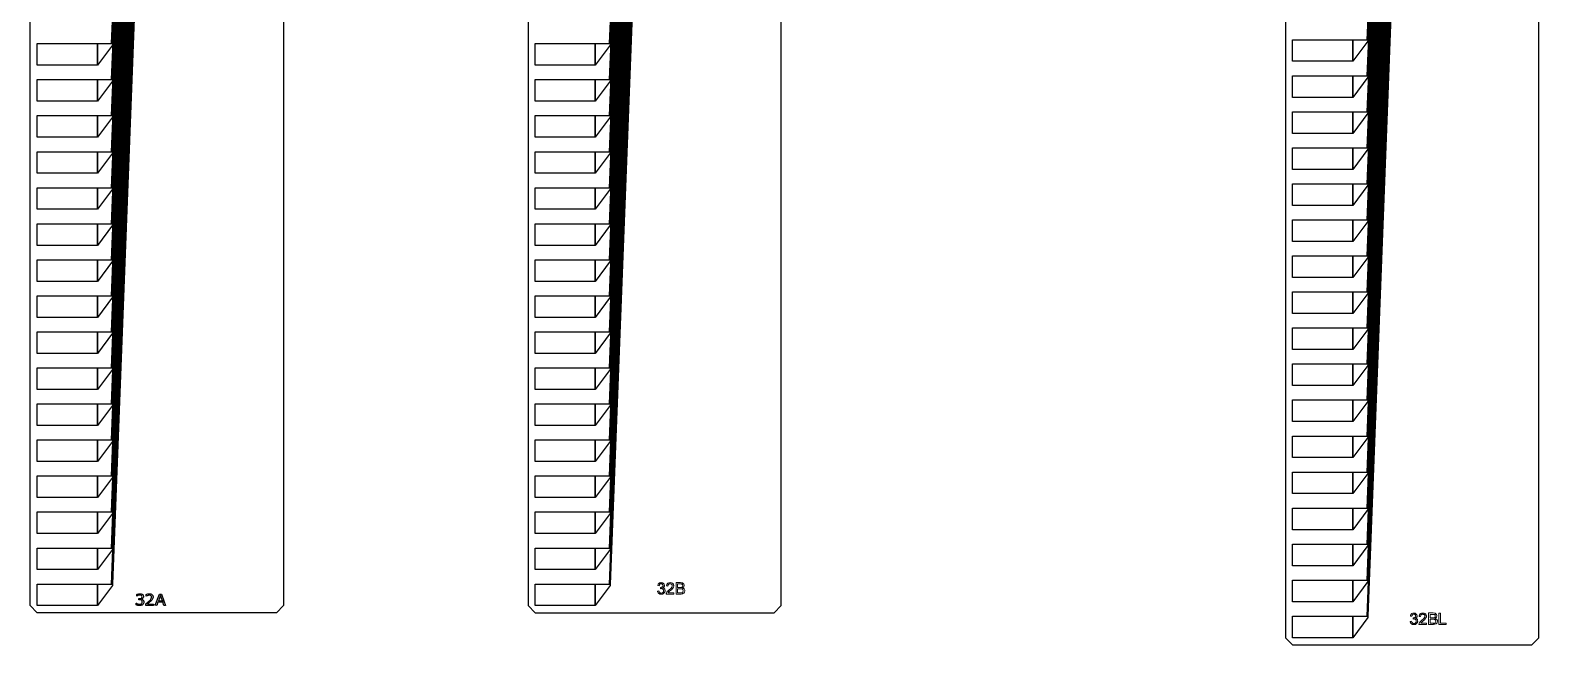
# Model space of a CAD drawing. Header units: inches. Extents: x 106592 to 209533, y 57057 to 74911.
# Drawn here: x 106592 to 110843, y 57127 to 58860 of the extents above; entities that cross this region are included whole.
import ezdxf

# ---------------------------------------------------------------- set-up
doc = ezdxf.new("R2010")
doc.units = ezdxf.units.IN
doc.header["$MEASUREMENT"] = 0
for name, color, linetype in [('metal', 221, 'Continuous'), ('nitride window', 40, 'Continuous'), ('profile', 140, 'Continuous')]:
    doc.layers.add(name, color=color, linetype=linetype)

msp = doc.modelspace()

# ---------------------------------------------------------------- linework, layer by layer
at = {"layer": 'metal'}
for points in [[(106914.7, 60537.8), (106916.3, 60537.8), (106824, 58314.4), (106821.9, 58314.4)], [(106824, 58416), (106821.9, 58416), (106911.5, 60537.8), (106913.1, 60537.8)], [(106908.3, 60537.8), (106909.9, 60537.8), (106824, 58517.6), (106821.9, 58517.6)], [(106824, 58619.3), (106821.9, 58619.3), (106905.1, 60537.8), (106906.7, 60537.8)], [(106824, 58720.9), (106821.9, 58720.9), (106901.9, 60537.8), (106903.5, 60537.8)], [(106898.7, 60537.8), (106900.3, 60537.8), (106824, 58822.5), (106821.9, 58822.5)], [(106917.9, 60537.8), (106919.5, 60537.8), (106824, 58212.8), (106821.9, 58212.8)], [(106921.1, 60537.8), (106922.7, 60537.8), (106824, 58111.2), (106821.9, 58111.2)], [(106946.7, 60537.8), (106948.3, 60537.8), (106824, 57298.4), (106821.9, 57298.4)], [(106943.5, 60537.8), (106945.1, 60537.8), (106824, 57400), (106821.9, 57400)], [(106924.3, 60537.8), (106925.9, 60537.8), (106824, 58009.6), (106821.9, 58009.6)], [(106824, 57908), (106821.9, 57908), (106927.5, 60537.8), (106929.1, 60537.8)], [(106824, 57806.4), (106821.9, 57806.4), (106930.7, 60537.8), (106932.3, 60537.8)], [(106933.9, 60537.8), (106935.5, 60537.8), (106824, 57704.8), (106821.9, 57704.8)], [(106824, 57603.2), (106821.9, 57603.2), (106937.1, 60537.8), (106938.7, 60537.8)], [(106940.3, 60537.8), (106941.9, 60537.8), (106824, 57501.6), (106821.9, 57501.6)], [(108317.3, 60537.8), (108318.9, 60537.8), (108226.5, 58314.4), (108224.4, 58314.4)], [(108226.5, 58416), (108224.4, 58416), (108314.1, 60537.8), (108315.7, 60537.8)], [(108310.9, 60537.8), (108312.5, 60537.8), (108226.5, 58517.6), (108224.4, 58517.6)], [(108226.5, 58619.3), (108224.4, 58619.3), (108307.7, 60537.8), (108309.3, 60537.8)], [(108226.5, 58720.9), (108224.4, 58720.9), (108304.5, 60537.8), (108306.1, 60537.8)], [(108301.3, 60537.8), (108302.9, 60537.8), (108226.5, 58822.5), (108224.4, 58822.5)], [(108320.5, 60537.8), (108322.1, 60537.8), (108226.5, 58212.8), (108224.4, 58212.8)], [(108323.7, 60537.8), (108325.3, 60537.8), (108226.5, 58111.2), (108224.4, 58111.2)], [(108349.3, 60537.8), (108350.9, 60537.8), (108226.5, 57298.4), (108224.4, 57298.4)], [(108346.1, 60537.8), (108347.7, 60537.8), (108226.5, 57400), (108224.4, 57400)], [(108326.9, 60537.8), (108328.5, 60537.8), (108226.5, 58009.6), (108224.4, 58009.6)], [(108226.5, 57908), (108224.4, 57908), (108330.1, 60537.8), (108331.7, 60537.8)], [(108226.5, 57806.4), (108224.4, 57806.4), (108333.3, 60537.8), (108334.9, 60537.8)], [(108336.5, 60537.8), (108338.1, 60537.8), (108226.5, 57704.8), (108224.4, 57704.8)], [(108226.5, 57603.2), (108224.4, 57603.2), (108339.7, 60537.8), (108341.3, 60537.8)], [(108342.9, 60537.8), (108344.5, 60537.8), (108226.5, 57501.6), (108224.4, 57501.6)], [(110451.4, 60447.2), (110453, 60447.2), (110360.6, 58223.9), (110358.5, 58223.9)], [(110360.6, 58325.5), (110358.5, 58325.5), (110448.2, 60447.2), (110449.8, 60447.2)], [(110445, 60447.2), (110446.6, 60447.2), (110360.6, 58427.1), (110358.5, 58427.1)], [(110360.6, 58528.7), (110358.5, 58528.7), (110441.8, 60447.2), (110443.4, 60447.2)], [(110360.6, 58630.3), (110358.5, 58630.3), (110438.6, 60447.2), (110440.2, 60447.2)], [(110435.4, 60447.2), (110437, 60447.2), (110360.6, 58731.9), (110358.5, 58731.9)], [(110454.6, 60447.2), (110456.2, 60447.2), (110360.6, 58122.2), (110358.5, 58122.2)], [(110457.8, 60447.2), (110459.4, 60447.2), (110360.6, 58020.6), (110358.5, 58020.6)], [(110483.4, 60447.2), (110485, 60447.2), (110360.6, 57207.8), (110358.5, 57207.8)], [(110480.2, 60447.2), (110481.8, 60447.2), (110360.6, 57309.4), (110358.5, 57309.4)], [(110461, 60447.2), (110462.6, 60447.2), (110360.6, 57919), (110358.5, 57919)], [(110360.6, 57817.4), (110358.5, 57817.4), (110464.2, 60447.2), (110465.8, 60447.2)], [(110360.6, 57715.8), (110358.5, 57715.8), (110467.4, 60447.2), (110469, 60447.2)], [(110470.6, 60447.2), (110472.2, 60447.2), (110360.6, 57614.2), (110358.5, 57614.2)], [(110360.6, 57512.6), (110358.5, 57512.6), (110473.8, 60447.2), (110475.4, 60447.2)], [(110477, 60447.2), (110478.6, 60447.2), (110360.6, 57411), (110358.5, 57411)], [(110432.2, 60447.2), (110433.8, 60447.2), (110360.6, 58833.5), (110358.5, 58833.5)], [(110148.9, 58833.5), (110318.3, 58833.5), (110318.3, 58772.5), (110148.9, 58772.5)], [(110318.3, 58772.5), (110318.3, 58833.5), (110360.6, 58833.5), (110360.6, 58829.2), (110318.3, 58772.5)], [(106612.3, 58822.5), (106781.7, 58822.5), (106781.7, 58761.5), (106612.3, 58761.5)], [(106781.7, 58761.5), (106781.7, 58822.5), (106824, 58822.5), (106824, 58818.2), (106781.7, 58761.5)], [(108014.9, 58822.5), (108184.2, 58822.5), (108184.2, 58761.5), (108014.9, 58761.5)], [(108184.2, 58761.5), (108184.2, 58822.5), (108226.5, 58822.5), (108226.5, 58818.2), (108184.2, 58761.5)], [(106612.3, 58720.9), (106781.7, 58720.9), (106781.7, 58659.9), (106612.3, 58659.9)], [(106781.7, 58659.9), (106781.7, 58720.9), (106824, 58720.9), (106824, 58716.6), (106781.7, 58659.9)], [(108014.9, 58720.9), (108184.2, 58720.9), (108184.2, 58659.9), (108014.9, 58659.9)], [(108184.2, 58659.9), (108184.2, 58720.9), (108226.5, 58720.9), (108226.5, 58716.6), (108184.2, 58659.9)], [(110148.9, 58731.9), (110318.3, 58731.9), (110318.3, 58670.9), (110148.9, 58670.9)], [(110318.3, 58670.9), (110318.3, 58731.9), (110360.6, 58731.9), (110360.6, 58727.6), (110318.3, 58670.9)], [(106612.3, 58619.3), (106781.7, 58619.3), (106781.7, 58558.3), (106612.3, 58558.3)], [(106781.7, 58558.3), (106781.7, 58619.3), (106824, 58619.3), (106824, 58615), (106781.7, 58558.3)], [(108014.9, 58619.3), (108184.2, 58619.3), (108184.2, 58558.3), (108014.9, 58558.3)], [(108184.2, 58558.3), (108184.2, 58619.3), (108226.5, 58619.3), (108226.5, 58615), (108184.2, 58558.3)], [(110148.9, 58630.3), (110318.3, 58630.3), (110318.3, 58569.3), (110148.9, 58569.3)], [(110318.3, 58569.3), (110318.3, 58630.3), (110360.6, 58630.3), (110360.6, 58626), (110318.3, 58569.3)], [(110148.9, 58528.7), (110318.3, 58528.7), (110318.3, 58467.7), (110148.9, 58467.7)], [(110318.3, 58467.7), (110318.3, 58528.7), (110360.6, 58528.7), (110360.6, 58524.4), (110318.3, 58467.7)], [(106612.3, 58517.6), (106781.7, 58517.6), (106781.7, 58456.7), (106612.3, 58456.7)], [(106781.7, 58456.7), (106781.7, 58517.6), (106824, 58517.6), (106824, 58513.4), (106781.7, 58456.7)], [(108014.9, 58517.6), (108184.2, 58517.6), (108184.2, 58456.7), (108014.9, 58456.7)], [(108184.2, 58456.7), (108184.2, 58517.6), (108226.5, 58517.6), (108226.5, 58513.4), (108184.2, 58456.7)], [(106612.3, 58416), (106781.7, 58416), (106781.7, 58355.1), (106612.3, 58355.1)], [(106781.7, 58355.1), (106781.7, 58416), (106824, 58416), (106824, 58411.8), (106781.7, 58355.1)], [(108014.9, 58416), (108184.2, 58416), (108184.2, 58355.1), (108014.9, 58355.1)], [(108184.2, 58355.1), (108184.2, 58416), (108226.5, 58416), (108226.5, 58411.8), (108184.2, 58355.1)], [(110148.9, 58427.1), (110318.3, 58427.1), (110318.3, 58366.1), (110148.9, 58366.1)], [(110318.3, 58366.1), (110318.3, 58427.1), (110360.6, 58427.1), (110360.6, 58422.8), (110318.3, 58366.1)], [(106612.3, 58314.4), (106781.7, 58314.4), (106781.7, 58253.5), (106612.3, 58253.5)], [(106781.7, 58253.5), (106781.7, 58314.4), (106824, 58314.4), (106824, 58310.2), (106781.7, 58253.5)], [(108014.9, 58314.4), (108184.2, 58314.4), (108184.2, 58253.5), (108014.9, 58253.5)], [(108184.2, 58253.5), (108184.2, 58314.4), (108226.5, 58314.4), (108226.5, 58310.2), (108184.2, 58253.5)], [(110148.9, 58325.5), (110318.3, 58325.5), (110318.3, 58264.5), (110148.9, 58264.5)], [(110318.3, 58264.5), (110318.3, 58325.5), (110360.6, 58325.5), (110360.6, 58321.2), (110318.3, 58264.5)], [(106612.3, 58212.8), (106781.7, 58212.8), (106781.7, 58151.9), (106612.3, 58151.9)], [(106781.7, 58151.9), (106781.7, 58212.8), (106824, 58212.8), (106824, 58208.6), (106781.7, 58151.9)], [(108014.9, 58212.8), (108184.2, 58212.8), (108184.2, 58151.9), (108014.9, 58151.9)], [(108184.2, 58151.9), (108184.2, 58212.8), (108226.5, 58212.8), (108226.5, 58208.6), (108184.2, 58151.9)], [(110148.9, 58223.9), (110318.3, 58223.9), (110318.3, 58162.9), (110148.9, 58162.9)], [(110318.3, 58162.9), (110318.3, 58223.9), (110360.6, 58223.9), (110360.6, 58219.6), (110318.3, 58162.9)], [(106612.3, 58111.2), (106781.7, 58111.2), (106781.7, 58050.3), (106612.3, 58050.3)], [(106781.7, 58050.3), (106781.7, 58111.2), (106824, 58111.2), (106824, 58107), (106781.7, 58050.3)], [(108014.9, 58111.2), (108184.2, 58111.2), (108184.2, 58050.3), (108014.9, 58050.3)], [(108184.2, 58050.3), (108184.2, 58111.2), (108226.5, 58111.2), (108226.5, 58107), (108184.2, 58050.3)], [(110148.9, 58122.2), (110318.3, 58122.2), (110318.3, 58061.3), (110148.9, 58061.3)], [(110318.3, 58061.3), (110318.3, 58122.2), (110360.6, 58122.2), (110360.6, 58118), (110318.3, 58061.3)], [(110148.9, 58020.6), (110318.3, 58020.6), (110318.3, 57959.7), (110148.9, 57959.7)], [(110318.3, 57959.7), (110318.3, 58020.6), (110360.6, 58020.6), (110360.6, 58016.4), (110318.3, 57959.7)], [(106612.3, 58009.6), (106781.7, 58009.6), (106781.7, 57948.7), (106612.3, 57948.7)], [(106781.7, 57948.7), (106781.7, 58009.6), (106824, 58009.6), (106824, 58005.4), (106781.7, 57948.7)], [(108014.9, 58009.6), (108184.2, 58009.6), (108184.2, 57948.7), (108014.9, 57948.7)], [(108184.2, 57948.7), (108184.2, 58009.6), (108226.5, 58009.6), (108226.5, 58005.4), (108184.2, 57948.7)], [(106612.3, 57908), (106781.7, 57908), (106781.7, 57847.1), (106612.3, 57847.1)], [(106781.7, 57847.1), (106781.7, 57908), (106824, 57908), (106824, 57903.8), (106781.7, 57847.1)], [(108014.9, 57908), (108184.2, 57908), (108184.2, 57847.1), (108014.9, 57847.1)], [(108184.2, 57847.1), (108184.2, 57908), (108226.5, 57908), (108226.5, 57903.8), (108184.2, 57847.1)], [(110148.9, 57919), (110318.3, 57919), (110318.3, 57858.1), (110148.9, 57858.1)], [(110318.3, 57858.1), (110318.3, 57919), (110360.6, 57919), (110360.6, 57914.8), (110318.3, 57858.1)], [(106612.3, 57806.4), (106781.7, 57806.4), (106781.7, 57745.5), (106612.3, 57745.5)], [(106781.7, 57745.5), (106781.7, 57806.4), (106824, 57806.4), (106824, 57802.2), (106781.7, 57745.5)], [(108014.9, 57806.4), (108184.2, 57806.4), (108184.2, 57745.5), (108014.9, 57745.5)], [(108184.2, 57745.5), (108184.2, 57806.4), (108226.5, 57806.4), (108226.5, 57802.2), (108184.2, 57745.5)], [(110148.9, 57817.4), (110318.3, 57817.4), (110318.3, 57756.5), (110148.9, 57756.5)], [(110318.3, 57756.5), (110318.3, 57817.4), (110360.6, 57817.4), (110360.6, 57813.2), (110318.3, 57756.5)], [(106612.3, 57704.8), (106781.7, 57704.8), (106781.7, 57643.9), (106612.3, 57643.9)], [(106781.7, 57643.9), (106781.7, 57704.8), (106824, 57704.8), (106824, 57700.6), (106781.7, 57643.9)], [(108014.9, 57704.8), (108184.2, 57704.8), (108184.2, 57643.9), (108014.9, 57643.9)], [(108184.2, 57643.9), (108184.2, 57704.8), (108226.5, 57704.8), (108226.5, 57700.6), (108184.2, 57643.9)], [(110148.9, 57715.8), (110318.3, 57715.8), (110318.3, 57654.9), (110148.9, 57654.9)], [(110318.3, 57654.9), (110318.3, 57715.8), (110360.6, 57715.8), (110360.6, 57711.6), (110318.3, 57654.9)], [(106612.3, 57603.2), (106781.7, 57603.2), (106781.7, 57542.2), (106612.3, 57542.2)], [(106781.7, 57542.2), (106781.7, 57603.2), (106824, 57603.2), (106824, 57599), (106781.7, 57542.2)], [(108014.9, 57603.2), (108184.2, 57603.2), (108184.2, 57542.2), (108014.9, 57542.2)], [(108184.2, 57542.2), (108184.2, 57603.2), (108226.5, 57603.2), (108226.5, 57599), (108184.2, 57542.2)], [(110148.9, 57614.2), (110318.3, 57614.2), (110318.3, 57553.3), (110148.9, 57553.3)], [(110318.3, 57553.3), (110318.3, 57614.2), (110360.6, 57614.2), (110360.6, 57610), (110318.3, 57553.3)], [(110148.9, 57512.6), (110318.3, 57512.6), (110318.3, 57451.7), (110148.9, 57451.7)], [(110318.3, 57451.7), (110318.3, 57512.6), (110360.6, 57512.6), (110360.6, 57508.4), (110318.3, 57451.7)], [(106612.3, 57501.6), (106781.7, 57501.6), (106781.7, 57440.6), (106612.3, 57440.6)], [(106781.7, 57440.6), (106781.7, 57501.6), (106824, 57501.6), (106824, 57497.4), (106781.7, 57440.6)], [(108014.9, 57501.6), (108184.2, 57501.6), (108184.2, 57440.6), (108014.9, 57440.6)], [(108184.2, 57440.6), (108184.2, 57501.6), (108226.5, 57501.6), (108226.5, 57497.4), (108184.2, 57440.6)], [(106612.3, 57400), (106781.7, 57400), (106781.7, 57339), (106612.3, 57339)], [(106781.7, 57339), (106781.7, 57400), (106824, 57400), (106824, 57395.8), (106781.7, 57339)], [(108014.9, 57400), (108184.2, 57400), (108184.2, 57339), (108014.9, 57339)], [(108184.2, 57339), (108184.2, 57400), (108226.5, 57400), (108226.5, 57395.8), (108184.2, 57339)], [(110148.9, 57411), (110318.3, 57411), (110318.3, 57350.1), (110148.9, 57350.1)], [(110318.3, 57350.1), (110318.3, 57411), (110360.6, 57411), (110360.6, 57406.8), (110318.3, 57350.1)], [(106612.3, 57298.4), (106781.7, 57298.4), (106781.7, 57237.4), (106612.3, 57237.4)], [(106781.7, 57237.4), (106781.7, 57298.4), (106824, 57298.4), (106824, 57294.2), (106781.7, 57237.4)], [(108014.9, 57298.4), (108184.2, 57298.4), (108184.2, 57237.4), (108014.9, 57237.4)], [(108184.2, 57237.4), (108184.2, 57298.4), (108226.5, 57298.4), (108226.5, 57294.2), (108184.2, 57237.4)], [(110148.9, 57309.4), (110318.3, 57309.4), (110318.3, 57248.5), (110148.9, 57248.5)], [(110318.3, 57248.5), (110318.3, 57309.4), (110360.6, 57309.4), (110360.6, 57305.2), (110318.3, 57248.5)], [(106892.4, 57264.4), (106892.4, 57268.8), (106893.8, 57269.5), (106895.6, 57270), (106898.5, 57270.5), (106900.7, 57270.8), (106903, 57270.8), (106905.3, 57270.5), (106907.5, 57269.8), (106909.2, 57268.6), (106910.3, 57267.6), (106911.1, 57266.4), (106911.7, 57264.5), (106911.8, 57262.2), (106911.4, 57260.9), (106910.9, 57259.5), (106909.6, 57258.2), (106908, 57256.8), (106906.5, 57256.2), (106905.5, 57256), (106905.5, 57255.8), (106906.3, 57255.6), (106907, 57255.3), (106908, 57255), (106909, 57254.5), (106909.9, 57253.8), (106910.4, 57253.3), (106911.1, 57252.5), (106911.6, 57251.7), (106912, 57251), (106912.3, 57249.6), (106912.5, 57248.1), (106912.4, 57246.8), (106912.2, 57245.4), (106911.7, 57243.7), (106910.7, 57242), (106909.9, 57241), (106908.9, 57240.1), (106907.7, 57239.2), (106906, 57238.4), (106904.4, 57237.9), (106902.7, 57237.7), (106901, 57237.6), (106899.4, 57237.6), (106897.6, 57237.8), (106895.4, 57238.3), (106893, 57238.9), (106891.4, 57239.6), (106891.4, 57244.1), (106891.7, 57244.1), (106892.7, 57243.5), (106893.9, 57242.9), (106895.3, 57242.3), (106896.4, 57242), (106897.5, 57241.7), (106898.9, 57241.4), (106900.2, 57241.3), (106902.4, 57241.4), (106903.8, 57241.7), (106905.3, 57242.4), (106906.7, 57243.5), (106907.7, 57245), (106908.1, 57247.1), (106908.1, 57248.6), (106907.9, 57250.3), (106906.7, 57252.2), (106905.5, 57253), (106904.1, 57253.5), (106901.6, 57253.8), (106898.8, 57253.8), (106898.8, 57257.4), (106901.2, 57257.4), (106903.4, 57257.7), (106905.6, 57258.7), (106906.8, 57260.1), (106907.4, 57262), (106907.3, 57264), (106906.3, 57265.7), (106904.7, 57266.7), (106902.7, 57267.1), (106899.6, 57267.1), (106897.7, 57266.7), (106895.5, 57266), (106893.6, 57265.1)], [(106919, 57264.3), (106919, 57268.8), (106920.7, 57269.5), (106923.4, 57270.3), (106925.3, 57270.7), (106927.6, 57270.8), (106929.8, 57270.7), (106932.1, 57270.4), (106933.8, 57269.7), (106935.1, 57268.9), (106936.4, 57267.8), (106937.5, 57266.4), (106938.3, 57264.6), (106938.5, 57262.9), (106938.5, 57261), (106938.1, 57258.5), (106937, 57256.2), (106935, 57253.1), (106932.6, 57250.5), (106928.5, 57246.9), (106922.8, 57241.9), (106939.8, 57241.8), (106939.9, 57238.1), (106918.2, 57238.1), (106918.2, 57242.6), (106924.1, 57247.7), (106930.9, 57254.2), (106933.1, 57257.5), (106934.2, 57260.3), (106934.1, 57263.3), (106933.2, 57264.9), (106931.6, 57266.4), (106929.4, 57266.9), (106926.9, 57266.9), (106924.7, 57266.5), (106921.5, 57265.5), (106919.4, 57264.4), (106919.3, 57264.3)], [(106949.3, 57238.3), (106944.9, 57238.4), (106956.5, 57270.1), (106962.4, 57270.1), (106969.2, 57251.2), (106964.9, 57251), (106959.2, 57266.5), (106953.8, 57251), (106964.9, 57250.9), (106969.3, 57251.1), (106973.9, 57238.3), (106969.3, 57238.3), (106966.2, 57247.2), (106952.4, 57247.2)], [(110148.9, 57207.8), (110318.3, 57207.8), (110318.3, 57146.9), (110148.9, 57146.9)], [(110318.3, 57146.9), (110318.3, 57207.8), (110360.6, 57207.8), (110360.6, 57203.6), (110318.3, 57146.9)]]:
    msp.add_lwpolyline(points, close=True, dxfattribs=at)
at = {"layer": 'metal', "color": 221, "lineweight": 0}
for points in [[(108376.5, 57288.3), (108377.4, 57289.2), (108378.2, 57290.1), (108378.2, 57290.2), (108378.8, 57291.4), (108379.2, 57292.6), (108379.3, 57293.9), (108379.3, 57294.3), (108379.1, 57295.6), (108378.7, 57296.9), (108378.2, 57298.1), (108377.8, 57298.6), (108376.9, 57299.6), (108375.9, 57300.4), (108374.8, 57301.1), (108373.8, 57301.6), (108372.6, 57301.9), (108371.3, 57302.2), (108369.9, 57302.3), (108369.5, 57302.2), (108368.2, 57302.1), (108366.9, 57301.8), (108365.7, 57301.4), (108364.6, 57300.8), (108363.6, 57300.1), (108363.2, 57299.7), (108362.3, 57298.8), (108361.7, 57297.8), (108361.1, 57296.6), (108360.6, 57295.3), (108360.3, 57293.9), (108364.2, 57293.2), (108364.4, 57294.3), (108364.9, 57295.6), (108365.5, 57296.7), (108366.2, 57297.6), (108366.4, 57297.8), (108367.5, 57298.5), (108368.7, 57298.9), (108370, 57299), (108370.3, 57299), (108371.7, 57298.8), (108372.8, 57298.3), (108373.8, 57297.6), (108373.9, 57297.5), (108374.7, 57296.5), (108375.1, 57295.3), (108375.3, 57294), (108375.2, 57293), (108374.8, 57291.8), (108374.2, 57290.8), (108373.3, 57290), (108372.5, 57289.5), (108371.3, 57289.1), (108370.1, 57288.8), (108368.7, 57288.7), (108368.7, 57288.7), (108368.1, 57288.7), (108367.7, 57285.3), (108367.9, 57285.3), (108369.3, 57285.6), (108370.4, 57285.7), (108371.6, 57285.6), (108372.8, 57285.3), (108374, 57284.7), (108374.9, 57283.9), (108375.6, 57283.1), (108376.2, 57282), (108376.6, 57280.8), (108376.7, 57279.5), (108376.7, 57279.4), (108376.6, 57278), (108376.2, 57276.8), (108375.6, 57275.7), (108374.8, 57274.7), (108374.8, 57274.7), (108373.8, 57273.8), (108372.6, 57273.2), (108371.4, 57272.9), (108370.1, 57272.8), (108370.1, 57272.8), (108369.6, 57272.8), (108368.4, 57273), (108367.2, 57273.5), (108366.2, 57274.3), (108366, 57274.4), (108365.3, 57275.2), (108364.7, 57276.3), (108364.2, 57277.6), (108363.8, 57279.1), (108359.9, 57278.5), (108360.1, 57277.5), (108360.4, 57276.3), (108360.8, 57275.1), (108361.4, 57274), (108362.2, 57273), (108363.1, 57272), (108364, 57271.3), (108365, 57270.7), (108366.2, 57270.2), (108367.4, 57269.8), (108368.7, 57269.6), (108370.1, 57269.5), (108370.9, 57269.5), (108372.2, 57269.7), (108373.5, 57270), (108374.7, 57270.4), (108375.8, 57270.9), (108376.8, 57271.6), (108377.8, 57272.4), (108378, 57272.6), (108378.9, 57273.6), (108379.6, 57274.7), (108380.2, 57275.8), (108380.6, 57277), (108380.8, 57278.2), (108380.9, 57279.6), (108380.9, 57279.9), (108380.7, 57281.3), (108380.4, 57282.5), (108380, 57283.7), (108379.3, 57284.7), (108379.3, 57284.8), (108378.4, 57285.7), (108377.4, 57286.4), (108376.2, 57287), (108374.9, 57287.4), (108375.3, 57287.6), (108376.5, 57288.3)], [(108395.3, 57299), (108396.3, 57298.9), (108397.6, 57298.7), (108398.7, 57298.1), (108399.7, 57297.4), (108400.1, 57297), (108400.8, 57295.9), (108401.2, 57294.8), (108401.3, 57293.4), (108401.2, 57292.4), (108400.9, 57291.2), (108400.3, 57290), (108399.5, 57288.7), (108399.3, 57288.4), (108398.7, 57287.7), (108397.9, 57286.9), (108397.1, 57286), (108396.1, 57285.1), (108395, 57284.1), (108393.8, 57283), (108392.5, 57281.9), (108392, 57281.6), (108390.9, 57280.6), (108389.8, 57279.6), (108388.9, 57278.7), (108388, 57277.9), (108387.3, 57277.1), (108386.6, 57276.2), (108385.8, 57275.1), (108385.2, 57274), (108384.7, 57272.8), (108384.7, 57272.7), (108384.3, 57271.4), (108384.3, 57270.1), (108405.4, 57270.1), (108405.4, 57273.9), (108389.7, 57273.9), (108389.8, 57273.9), (108390.5, 57275), (108391.4, 57276), (108391.7, 57276.3), (108392.4, 57277), (108393.3, 57277.8), (108394.5, 57278.8), (108395.9, 57280), (108396.3, 57280.3), (108397.5, 57281.4), (108398.7, 57282.4), (108399.7, 57283.3), (108400.6, 57284.2), (108401.3, 57285), (108402, 57285.7), (108402.6, 57286.3), (108403.4, 57287.4), (108404.1, 57288.5), (108404.6, 57289.6), (108405, 57290.8), (108405.3, 57292.1), (108405.4, 57293.4), (108405.4, 57294), (108405.2, 57295.3), (108404.8, 57296.5), (108404.3, 57297.7), (108403.6, 57298.7), (108402.7, 57299.7), (108402.6, 57299.8), (108401.6, 57300.5), (108400.6, 57301.2), (108399.5, 57301.6), (108398.2, 57302), (108396.9, 57302.2), (108395.4, 57302.3), (108395.4, 57302.3), (108393.9, 57302.2), (108392.5, 57302), (108391.3, 57301.7), (108390.1, 57301.2), (108389.1, 57300.6), (108388.1, 57299.9), (108387.3, 57299), (108386.6, 57298.1), (108386, 57297), (108385.5, 57295.8), (108385.2, 57294.4), (108385, 57293), (108389, 57292.6), (108389.2, 57294), (108389.5, 57295.2), (108390, 57296.4), (108390.8, 57297.3), (108391.6, 57298), (108392.7, 57298.5), (108393.9, 57298.9), (108395.3, 57299)], [(110496.9, 57202.6), (110497.8, 57203.4), (110498.6, 57204.4), (110498.7, 57204.5), (110499.2, 57205.6), (110499.6, 57206.8), (110499.7, 57208.2), (110499.7, 57208.6), (110499.5, 57209.9), (110499.2, 57211.1), (110498.6, 57212.3), (110498.2, 57212.9), (110497.3, 57213.8), (110496.4, 57214.7), (110495.2, 57215.4), (110494.2, 57215.8), (110493, 57216.2), (110491.7, 57216.4), (110490.4, 57216.5), (110490, 57216.5), (110488.6, 57216.4), (110487.3, 57216.1), (110486.1, 57215.7), (110485, 57215.1), (110484, 57214.3), (110483.6, 57213.9), (110482.8, 57213), (110482.1, 57212), (110481.5, 57210.8), (110481, 57209.6), (110480.7, 57208.2), (110484.7, 57207.5), (110484.9, 57208.5), (110485.3, 57209.8), (110485.9, 57210.9), (110486.6, 57211.8), (110486.8, 57212), (110487.9, 57212.7), (110489.1, 57213.1), (110490.4, 57213.3), (110490.7, 57213.3), (110492.1, 57213.1), (110493.2, 57212.6), (110494.2, 57211.8), (110494.3, 57211.8), (110495.1, 57210.7), (110495.5, 57209.6), (110495.7, 57208.3), (110495.6, 57207.3), (110495.3, 57206), (110494.6, 57205), (110493.7, 57204.2), (110492.9, 57203.8), (110491.8, 57203.3), (110490.5, 57203), (110489.2, 57202.9), (110489.2, 57202.9), (110488.5, 57202.9), (110488.1, 57199.5), (110488.3, 57199.5), (110489.7, 57199.8), (110490.9, 57199.9), (110492, 57199.8), (110493.3, 57199.5), (110494.4, 57199), (110495.4, 57198.2), (110496, 57197.4), (110496.6, 57196.3), (110497, 57195), (110497.1, 57193.7), (110497.1, 57193.6), (110497, 57192.3), (110496.6, 57191), (110496, 57189.9), (110495.2, 57188.9), (110495.2, 57188.9), (110494.2, 57188.1), (110493.1, 57187.5), (110491.9, 57187.1), (110490.5, 57187), (110490.5, 57187), (110490.1, 57187), (110488.8, 57187.3), (110487.6, 57187.7), (110486.6, 57188.5), (110486.5, 57188.6), (110485.7, 57189.5), (110485.1, 57190.5), (110484.6, 57191.8), (110484.3, 57193.3), (110480.3, 57192.8), (110480.5, 57191.8), (110480.8, 57190.5), (110481.2, 57189.3), (110481.9, 57188.2), (110482.6, 57187.2), (110483.5, 57186.3), (110484.4, 57185.6), (110485.4, 57184.9), (110486.6, 57184.4), (110487.8, 57184.1), (110489.1, 57183.8), (110490.5, 57183.8), (110491.3, 57183.8), (110492.6, 57183.9), (110493.9, 57184.2), (110495.1, 57184.6), (110496.2, 57185.2), (110497.3, 57185.9), (110498.2, 57186.7), (110498.4, 57186.8), (110499.3, 57187.8), (110500, 57188.9), (110500.6, 57190), (110501, 57191.2), (110501.2, 57192.5), (110501.3, 57193.8), (110501.3, 57194.1), (110501.2, 57195.5), (110500.9, 57196.8), (110500.4, 57197.9), (110499.7, 57199), (110499.7, 57199), (110498.8, 57199.9), (110497.8, 57200.7), (110496.6, 57201.3), (110495.3, 57201.7), (110495.7, 57201.9), (110496.9, 57202.6)], [(110515.7, 57213.2), (110516.7, 57213.2), (110518, 57212.9), (110519.1, 57212.4), (110520.1, 57211.6), (110520.5, 57211.2), (110521.2, 57210.2), (110521.6, 57209), (110521.8, 57207.7), (110521.7, 57206.6), (110521.3, 57205.4), (110520.7, 57204.2), (110519.9, 57203), (110519.7, 57202.7), (110519.1, 57201.9), (110518.4, 57201.1), (110517.5, 57200.3), (110516.5, 57199.3), (110515.4, 57198.3), (110514.2, 57197.3), (110512.9, 57196.2), (110512.5, 57195.8), (110511.3, 57194.8), (110510.2, 57193.9), (110509.3, 57193), (110508.5, 57192.1), (110507.7, 57191.3), (110507, 57190.4), (110506.3, 57189.3), (110505.6, 57188.2), (110505.1, 57187.1), (110505.1, 57186.9), (110504.8, 57185.6), (110504.7, 57184.3), (110525.8, 57184.3), (110525.8, 57188.1), (110510.1, 57188.1), (110510.2, 57188.2), (110510.9, 57189.2), (110511.8, 57190.2), (110512.1, 57190.5), (110512.8, 57191.2), (110513.7, 57192), (110514.9, 57193.1), (110516.3, 57194.3), (110516.7, 57194.6), (110517.9, 57195.6), (110519.1, 57196.6), (110520.1, 57197.6), (110521, 57198.4), (110521.8, 57199.2), (110522.4, 57199.9), (110523, 57200.5), (110523.8, 57201.7), (110524.5, 57202.8), (110525, 57203.8), (110525.4, 57205), (110525.7, 57206.3), (110525.8, 57207.6), (110525.8, 57208.3), (110525.6, 57209.6), (110525.2, 57210.8), (110524.7, 57211.9), (110524, 57213), (110523.1, 57213.9), (110523, 57214), (110522.1, 57214.8), (110521, 57215.4), (110519.9, 57215.9), (110518.6, 57216.2), (110517.3, 57216.4), (110515.8, 57216.5), (110515.8, 57216.5), (110514.3, 57216.4), (110513, 57216.2), (110511.7, 57215.9), (110510.5, 57215.4), (110509.5, 57214.8), (110508.6, 57214.1), (110507.7, 57213.3), (110507, 57212.3), (110506.4, 57211.2), (110506, 57210), (110505.6, 57208.7), (110505.4, 57207.2), (110509.5, 57206.8), (110509.6, 57208.2), (110509.9, 57209.5), (110510.4, 57210.6), (110511.2, 57211.5), (110512, 57212.2), (110513.1, 57212.8), (110514.3, 57213.1), (110515.7, 57213.2)]]:
    msp.add_lwpolyline(points, dxfattribs=at)
for points in [[(108424.3, 57302.5), (108412.1, 57302.5), (108412.1, 57270.1), (108424.5, 57270.1), (108426.1, 57270.1), (108429.8, 57270.6), (108429.8, 57270.6), (108433.3, 57272.2), (108433.4, 57272.2), (108416.4, 57273.7), (108416.4, 57285), (108424, 57285), (108434, 57285.5), (108430.6, 57287.2), (108431.3, 57287.8), (108416.4, 57288.8), (108416.4, 57298.6), (108422.9, 57298.6), (108433.3, 57299.1), (108430.3, 57301.6), (108428.5, 57302.1)], [(108433.3, 57299.1), (108422.9, 57298.6), (108424.3, 57298.6), (108427.8, 57298.3), (108430.1, 57296.5), (108430.8, 57293.7), (108430.1, 57290.9), (108427.7, 57289.2), (108427.5, 57289.2), (108423.5, 57288.8), (108416.4, 57288.8), (108431.3, 57287.8), (108434, 57290.2), (108434.1, 57290.6), (108435.2, 57294.2), (108435, 57294.9), (108433.8, 57298.4)], [(108434, 57285.5), (108424, 57285), (108425, 57285), (108428.7, 57284.4), (108431.3, 57282.5), (108432.2, 57279.4), (108431.5, 57276.7), (108429.9, 57274.8), (108427.5, 57273.9), (108424.5, 57273.7), (108416.4, 57273.7), (108433.4, 57272.2), (108435.7, 57275.1), (108435.9, 57275.7), (108436.8, 57279.4), (108436.6, 57280.9), (108435.2, 57284.4)], [(110544.5, 57216.7), (110532.2, 57216.7), (110532.2, 57184.3), (110544.6, 57184.3), (110546.2, 57184.3), (110549.9, 57184.8), (110549.9, 57184.8), (110553.4, 57186.4), (110553.6, 57186.4), (110536.6, 57188), (110536.6, 57199.2), (110544.1, 57199.2), (110554.1, 57199.7), (110550.8, 57201.5), (110551.5, 57202), (110536.6, 57203.1), (110536.6, 57212.9), (110543, 57212.9), (110553.4, 57213.4), (110550.4, 57215.9), (110548.7, 57216.4)], [(110553.4, 57213.4), (110543, 57212.9), (110544.5, 57212.9), (110548, 57212.5), (110550.2, 57210.8), (110550.9, 57208), (110550.2, 57205.2), (110547.8, 57203.4), (110547.6, 57203.4), (110543.6, 57203.1), (110536.6, 57203.1), (110551.5, 57202), (110554.1, 57204.5), (110554.3, 57204.8), (110555.3, 57208.5), (110555.1, 57209.2), (110553.9, 57212.7)], [(110565.4, 57216.4), (110561.1, 57216.4), (110561.1, 57184.3), (110581.1, 57184.3), (110581.1, 57188.1), (110565.4, 57188.1)], [(110554.1, 57199.7), (110544.1, 57199.2), (110545.2, 57199.2), (110548.8, 57198.7), (110551.5, 57196.8), (110552.3, 57193.6), (110551.6, 57191), (110550.1, 57189.1), (110547.6, 57188.2), (110544.6, 57188), (110536.6, 57188), (110553.6, 57186.4), (110555.8, 57189.4), (110556, 57189.9), (110556.9, 57193.6), (110556.7, 57195.2), (110555.3, 57198.7)]]:
    msp.add_lwpolyline(points, close=True, dxfattribs=at)
at = {"layer": 'nitride window'}
for points in [[(110148.9, 58833.5), (110318.3, 58833.5), (110318.3, 58772.5), (110148.9, 58772.5)], [(106612.3, 58822.5), (106781.7, 58822.5), (106781.7, 58761.5), (106612.3, 58761.5)], [(108014.9, 58822.5), (108184.2, 58822.5), (108184.2, 58761.5), (108014.9, 58761.5)], [(106612.3, 58720.9), (106781.7, 58720.9), (106781.7, 58659.9), (106612.3, 58659.9)], [(108014.9, 58720.9), (108184.2, 58720.9), (108184.2, 58659.9), (108014.9, 58659.9)], [(110148.9, 58731.9), (110318.3, 58731.9), (110318.3, 58670.9), (110148.9, 58670.9)], [(106612.3, 58619.3), (106781.7, 58619.3), (106781.7, 58558.3), (106612.3, 58558.3)], [(108014.9, 58619.3), (108184.2, 58619.3), (108184.2, 58558.3), (108014.9, 58558.3)], [(110148.9, 58630.3), (110318.3, 58630.3), (110318.3, 58569.3), (110148.9, 58569.3)], [(110148.9, 58528.7), (110318.3, 58528.7), (110318.3, 58467.7), (110148.9, 58467.7)], [(106612.3, 58517.6), (106781.7, 58517.6), (106781.7, 58456.7), (106612.3, 58456.7)], [(108014.9, 58517.6), (108184.2, 58517.6), (108184.2, 58456.7), (108014.9, 58456.7)], [(106612.3, 58416), (106781.7, 58416), (106781.7, 58355.1), (106612.3, 58355.1)], [(108014.9, 58416), (108184.2, 58416), (108184.2, 58355.1), (108014.9, 58355.1)], [(110148.9, 58427.1), (110318.3, 58427.1), (110318.3, 58366.1), (110148.9, 58366.1)], [(106612.3, 58314.4), (106781.7, 58314.4), (106781.7, 58253.5), (106612.3, 58253.5)], [(108014.9, 58314.4), (108184.2, 58314.4), (108184.2, 58253.5), (108014.9, 58253.5)], [(110148.9, 58325.5), (110318.3, 58325.5), (110318.3, 58264.5), (110148.9, 58264.5)], [(106612.3, 58212.8), (106781.7, 58212.8), (106781.7, 58151.9), (106612.3, 58151.9)], [(108014.9, 58212.8), (108184.2, 58212.8), (108184.2, 58151.9), (108014.9, 58151.9)], [(110148.9, 58223.9), (110318.3, 58223.9), (110318.3, 58162.9), (110148.9, 58162.9)], [(106612.3, 58111.2), (106781.7, 58111.2), (106781.7, 58050.3), (106612.3, 58050.3)], [(108014.9, 58111.2), (108184.2, 58111.2), (108184.2, 58050.3), (108014.9, 58050.3)], [(110148.9, 58122.2), (110318.3, 58122.2), (110318.3, 58061.3), (110148.9, 58061.3)], [(110148.9, 58020.6), (110318.3, 58020.6), (110318.3, 57959.7), (110148.9, 57959.7)], [(106612.3, 58009.6), (106781.7, 58009.6), (106781.7, 57948.7), (106612.3, 57948.7)], [(108014.9, 58009.6), (108184.2, 58009.6), (108184.2, 57948.7), (108014.9, 57948.7)], [(106612.3, 57908), (106781.7, 57908), (106781.7, 57847.1), (106612.3, 57847.1)], [(108014.9, 57908), (108184.2, 57908), (108184.2, 57847.1), (108014.9, 57847.1)], [(110148.9, 57919), (110318.3, 57919), (110318.3, 57858.1), (110148.9, 57858.1)], [(106612.3, 57806.4), (106781.7, 57806.4), (106781.7, 57745.5), (106612.3, 57745.5)], [(108014.9, 57806.4), (108184.2, 57806.4), (108184.2, 57745.5), (108014.9, 57745.5)], [(110148.9, 57817.4), (110318.3, 57817.4), (110318.3, 57756.5), (110148.9, 57756.5)], [(106612.3, 57704.8), (106781.7, 57704.8), (106781.7, 57643.9), (106612.3, 57643.9)], [(108014.9, 57704.8), (108184.2, 57704.8), (108184.2, 57643.9), (108014.9, 57643.9)], [(110148.9, 57715.8), (110318.3, 57715.8), (110318.3, 57654.9), (110148.9, 57654.9)], [(106612.3, 57603.2), (106781.7, 57603.2), (106781.7, 57542.2), (106612.3, 57542.2)], [(108014.9, 57603.2), (108184.2, 57603.2), (108184.2, 57542.2), (108014.9, 57542.2)], [(110148.9, 57614.2), (110318.3, 57614.2), (110318.3, 57553.3), (110148.9, 57553.3)], [(110148.9, 57512.6), (110318.3, 57512.6), (110318.3, 57451.7), (110148.9, 57451.7)], [(106612.3, 57501.6), (106781.7, 57501.6), (106781.7, 57440.6), (106612.3, 57440.6)], [(108014.9, 57501.6), (108184.2, 57501.6), (108184.2, 57440.6), (108014.9, 57440.6)], [(106612.3, 57400), (106781.7, 57400), (106781.7, 57339), (106612.3, 57339)], [(108014.9, 57400), (108184.2, 57400), (108184.2, 57339), (108014.9, 57339)], [(110148.9, 57411), (110318.3, 57411), (110318.3, 57350.1), (110148.9, 57350.1)], [(106612.3, 57298.4), (106781.7, 57298.4), (106781.7, 57237.4), (106612.3, 57237.4)], [(108014.9, 57298.4), (108184.2, 57298.4), (108184.2, 57237.4), (108014.9, 57237.4)], [(110148.9, 57309.4), (110318.3, 57309.4), (110318.3, 57248.5), (110148.9, 57248.5)], [(110148.9, 57207.8), (110318.3, 57207.8), (110318.3, 57146.9), (110148.9, 57146.9)]]:
    msp.add_lwpolyline(points, close=True, dxfattribs=at)
at = {"layer": 'profile'}
for points in [[(110440.8, 60637.5), (110440.8, 60637.5), (110440.8, 60637.5), (110420.8, 60617.5), (110148.9, 60617.5), (110128.9, 60597.5), (110128.9, 57146.9), (110148.9, 57126.9), (110822.6, 57126.9), (110842.6, 57146.9), (110842.6, 60597.5), (110822.6, 60617.5), (110550.8, 60617.5), (110530.8, 60637.5), (110531.4, 68964.4), (110509, 70503), (110486.7, 70617.5), (110464.4, 70502.9), (110441.4, 68964.4)], [(106592.3, 60688.1), (106612.3, 60708.1), (107286, 60708.1), (107306, 60688.1), (107306, 57237.4), (107286, 57217.4), (106612.3, 57217.4), (106592.3, 57237.4)]]:
    msp.add_lwpolyline(points, close=True, dxfattribs=at)
msp.add_lwpolyline([(108396.7, 60728.1), (108397.3, 66047), (108374.9, 67585.5), (108352.6, 67700.1), (108330.3, 67585.5), (108307.3, 66047), (108306.7, 60728.1), (108306.7, 60728.1), (108306.7, 60728.1), (108286.7, 60708.1), (108014.9, 60708.1), (107994.9, 60688.1), (107994.9, 57237.4), (108014.9, 57217.4), (108688.5, 57217.4), (108708.5, 57237.4), (108708.5, 60688.1), (108688.5, 60708.1), (108416.7, 60708.1), (108396.7, 60728.1)], dxfattribs=at)

doc.saveas('drawing.dxf')
